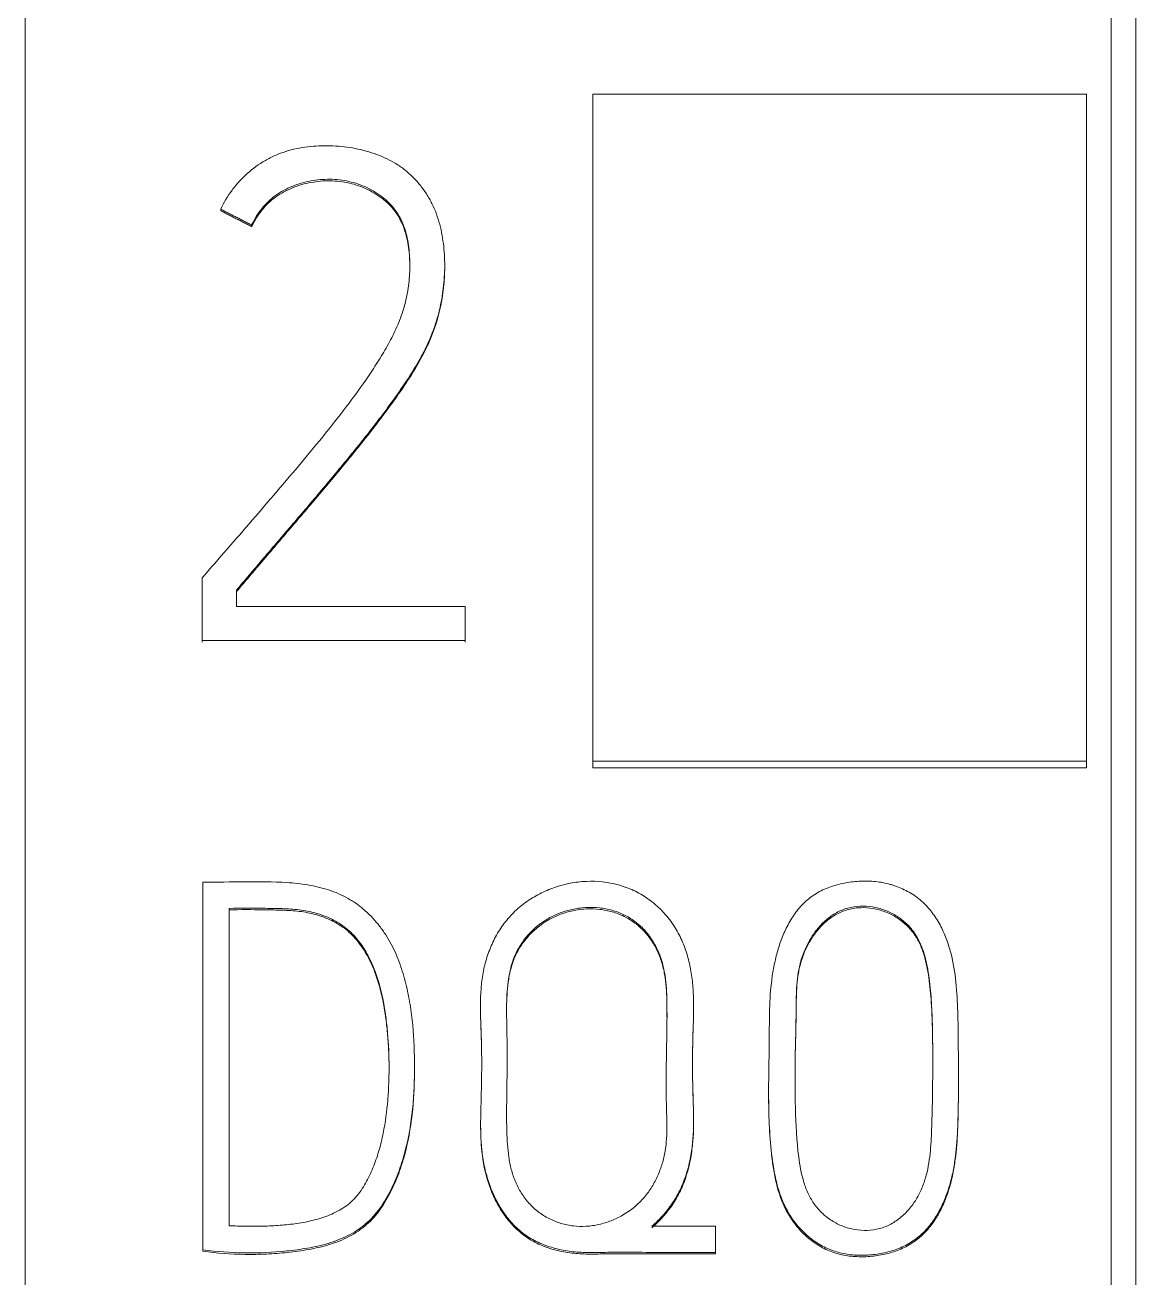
# Model space of a CAD drawing. Header units: millimetres. Extents: x 4137 to 6698, y 1400 to 3585.
# Drawn here: x 6077.45 to 6081.95, y 3325.07 to 3330.15 of the extents above; entities that cross this region are included whole.
import ezdxf

# ---------------------------------------------------------------- set-up
doc = ezdxf.new("R2010")
doc.units = ezdxf.units.MM
doc.layers.add('000-PI-Oprema', color=30, linetype='Continuous', lineweight=5)

msp = doc.modelspace()

# ---------------------------------------------------------------- linework, layer by layer
at = {"color": 0, "linetype": 'ByBlock', "lineweight": 0}
for p, q in [((6077.4477, 3360.4718), (6077.4477, 3247.0536)), ((6081.8477, 3358.1912), (6081.8477, 3249.3761)), ((6079.7477, 3327.1663), (6079.7477, 3329.8687)), ((6081.7477, 3329.8687), (6079.7477, 3329.8687)), ((6081.7477, 3327.1663), (6081.7477, 3329.8687)), ((6078.2406, 3329.4025), (6078.2406, 3329.3963)), ((6078.3655, 3329.3389), (6078.3655, 3329.3328)), ((6079.1477, 3329.1709), (6079.1477, 3329.1771)), ((6078.1657, 3327.9099), (6078.1657, 3327.6556)), ((6078.3044, 3327.7938), (6078.3044, 3327.8601)), ((6079.2309, 3327.7938), (6078.3044, 3327.7938)), ((6079.2309, 3327.6556), (6079.2309, 3327.7938)), ((6078.1657, 3327.6556), (6079.2309, 3327.6556)), ((6078.1657, 3327.6556), (6078.1657, 3327.6494)), ((6079.2309, 3327.6556), (6079.2309, 3327.6494)), ((6079.7477, 3327.1404), (6079.7477, 3327.1663)), ((6081.7477, 3327.1663), (6079.7477, 3327.1663)), ((6081.7477, 3327.1404), (6079.7477, 3327.1404)), ((6081.7477, 3327.1404), (6081.7477, 3327.1663)), ((6078.1682, 3326.6762), (6078.1682, 3325.1874)), ((6078.2743, 3325.2849), (6078.2743, 3326.5704)), ((6079.2924, 3326.1783), (6079.2924, 3326.1721)), ((6080.1558, 3326.1675), (6080.1558, 3326.1737)), ((6079.0252, 3325.9254), (6079.0252, 3325.9315)), ((6080.4598, 3325.826), (6080.4598, 3325.8198)), ((6081.2286, 3325.8497), (6081.2286, 3325.8559)), ((6079.2932, 3325.6989), (6079.2932, 3325.6927)), ((6079.9865, 3325.2828), (6080.2444, 3325.2828)), ((6080.2444, 3325.2828), (6080.2444, 3325.177)), ((6078.1682, 3325.1874), (6078.1682, 3325.1812)), ((6080.2444, 3325.177), (6080.2444, 3325.1708))]:
    msp.add_line(p, q, dxfattribs=at)
for points, knots in [([(6081.9477, 3358.377), (6081.9477, 3355.333), (6081.9477, 3345.7631), (6081.9477, 3331.5931), (6081.9477, 3317.0265), (6081.9477, 3302.8165), (6081.9477, 3288.5224), (6081.9477, 3273.036), (6081.9477, 3260.3964), (6081.9477, 3252.4314), (6081.9477, 3249.0906)], [0, 0, 0, 0, 0.083934, 0.263736, 0.389889, 0.484142, 0.653794, 0.78188, 0.908517, 1, 1, 1, 1]), ([(6078.3044, 3327.8601), (6078.3434, 3327.906), (6078.3823, 3327.9519), (6078.4603, 3328.0436), (6078.4994, 3328.0893), (6078.5777, 3328.1808), (6078.6168, 3328.2266), (6078.6942, 3328.3187), (6078.7327, 3328.365), (6078.8088, 3328.4582), (6078.8464, 3328.5052), (6078.901, 3328.5771), (6078.9189, 3328.6013), (6078.9541, 3328.6503), (6078.9714, 3328.6751), (6079.0047, 3328.7252), (6079.0208, 3328.7506), (6079.051, 3328.8023), (6079.0652, 3328.8287), (6079.0841, 3328.8696), (6079.09, 3328.8835), (6079.1011, 3328.9115), (6079.1063, 3328.9258), (6079.1204, 3328.969), (6079.1277, 3328.9982), (6079.139, 3329.0571), (6079.143, 3329.0868), (6079.1465, 3329.1317), (6079.1472, 3329.1467), (6079.1479, 3329.1769), (6079.1477, 3329.1921), (6079.1458, 3329.2374), (6079.1424, 3329.2672), (6079.1344, 3329.3116), (6079.1312, 3329.3263), (6079.1236, 3329.3555), (6079.1191, 3329.3701), (6079.1087, 3329.3985), (6079.1027, 3329.4122), (6079.0893, 3329.4391), (6079.0819, 3329.4522), (6079.0698, 3329.4713), (6079.0655, 3329.4775), (6079.0565, 3329.4898), (6079.0518, 3329.4958), (6079.0372, 3329.5133), (6079.027, 3329.5244), (6079.0057, 3329.5457), (6078.9946, 3329.5558), (6078.9767, 3329.5697), (6078.9705, 3329.5741), (6078.9578, 3329.5826), (6078.9512, 3329.5866), (6078.9182, 3329.6059), (6078.8905, 3329.618), (6078.8476, 3329.6329), (6078.8332, 3329.6374), (6078.8037, 3329.6452), (6078.7887, 3329.6486), (6078.7588, 3329.6537), (6078.7438, 3329.6556), (6078.7138, 3329.6582), (6078.6988, 3329.659), (6078.6686, 3329.6597), (6078.6535, 3329.6596), (6078.6233, 3329.6583), (6078.6081, 3329.6572), (6078.5627, 3329.6518), (6078.5331, 3329.6458), (6078.4899, 3329.6323), (6078.4757, 3329.6269), (6078.4548, 3329.6177), (6078.4479, 3329.6144), (6078.4343, 3329.6076), (6078.4276, 3329.6039), (6078.3949, 3329.5851), (6078.3705, 3329.5674), (6078.3366, 3329.5371), (6078.3256, 3329.5264), (6078.3052, 3329.504), (6078.2956, 3329.4924), (6078.2687, 3329.4562), (6078.2532, 3329.4303), (6078.2406, 3329.4025)], [0, 0, 0, 0, 0.0625, 0.0625, 0.125, 0.125, 0.1875, 0.1875, 0.25, 0.25, 0.3125, 0.3125, 0.34375, 0.34375, 0.375, 0.375, 0.40625, 0.40625, 0.4375, 0.4375, 0.453125, 0.453125, 0.46875, 0.46875, 0.5, 0.5, 0.53125, 0.53125, 0.546875, 0.546875, 0.5625, 0.5625, 0.59375, 0.59375, 0.609375, 0.609375, 0.625, 0.625, 0.640625, 0.640625, 0.65625, 0.65625, 0.664063, 0.664063, 0.671875, 0.671875, 0.6875, 0.6875, 0.703125, 0.703125, 0.710938, 0.710938, 0.71875, 0.71875, 0.75, 0.75, 0.765625, 0.765625, 0.78125, 0.78125, 0.796875, 0.796875, 0.8125, 0.8125, 0.828125, 0.828125, 0.84375, 0.84375, 0.875, 0.875, 0.890625, 0.890625, 0.898438, 0.898438, 0.90625, 0.90625, 0.9375, 0.9375, 0.953125, 0.953125, 0.96875, 0.96875, 1, 1, 1, 1]), ([(6078.3655, 3329.3389), (6078.377, 3329.3623), (6078.3904, 3329.3843), (6078.4145, 3329.4145), (6078.4232, 3329.4241), (6078.442, 3329.4423), (6078.452, 3329.4506), (6078.4833, 3329.4734), (6078.506, 3329.4856), (6078.5545, 3329.5053), (6078.5794, 3329.5124), (6078.6174, 3329.5196), (6078.6302, 3329.5214), (6078.6561, 3329.5237), (6078.6692, 3329.5243), (6078.7081, 3329.5238), (6078.7337, 3329.5209), (6078.7716, 3329.5125), (6078.7842, 3329.509), (6078.8089, 3329.5006), (6078.8209, 3329.4957), (6078.8559, 3329.4792), (6078.8779, 3329.4658), (6078.9085, 3329.4413), (6078.9181, 3329.4325), (6078.9359, 3329.4137), (6078.9441, 3329.4037), (6078.9553, 3329.3877), (6078.9588, 3329.3822), (6078.9653, 3329.3709), (6078.9744, 3329.3536), (6078.9816, 3329.3356), (6078.9897, 3329.311), (6078.9931, 3329.2983), (6078.9985, 3329.2729), (6079.0005, 3329.2601), (6079.0037, 3329.2346), (6079.0048, 3329.2217), (6079.0062, 3329.196), (6079.0065, 3329.1831), (6079.0063, 3329.1573), (6079.0059, 3329.1443), (6079.0041, 3329.1184), (6079.0028, 3329.1055), (6078.9977, 3329.0672), (6078.9927, 3329.042), (6078.9828, 3329.0046), (6078.9791, 3328.9923), (6078.9708, 3328.9677), (6078.9662, 3328.9555), (6078.9516, 3328.9196), (6078.9406, 3328.8964), (6078.9168, 3328.8511), (6078.904, 3328.829), (6078.8774, 3328.7853), (6078.8636, 3328.7638), (6078.8211, 3328.6999), (6078.7911, 3328.6583), (6078.6984, 3328.5351), (6078.6335, 3328.4555), (6078.5344, 3328.3377), (6078.5011, 3328.2986), (6078.4345, 3328.2205), (6078.4011, 3328.1815), (6078.334, 3328.1038), (6078.3003, 3328.065), (6078.2329, 3327.9875), (6078.1993, 3327.9487), (6078.1657, 3327.9099)], [0, 0, 0, 0, 0.03125, 0.03125, 0.046875, 0.046875, 0.0625, 0.0625, 0.09375, 0.09375, 0.125, 0.125, 0.140625, 0.140625, 0.15625, 0.15625, 0.1875, 0.1875, 0.203125, 0.203125, 0.21875, 0.21875, 0.25, 0.25, 0.265625, 0.265625, 0.28125, 0.28125, 0.289062, 0.289062, 0.296875, 0.3125, 0.3125, 0.328125, 0.328125, 0.34375, 0.34375, 0.359375, 0.359375, 0.375, 0.375, 0.390625, 0.390625, 0.40625, 0.40625, 0.4375, 0.4375, 0.453125, 0.453125, 0.46875, 0.46875, 0.5, 0.5, 0.53125, 0.53125, 0.5625, 0.5625, 0.625, 0.625, 0.75, 0.75, 0.8125, 0.8125, 0.875, 0.875, 0.9375, 0.9375, 1, 1, 1, 1]), ([(6079.0064, 3329.168), (6079.0064, 3329.1784), (6079.0062, 3329.1889), (6079.005, 3329.2121), (6079.004, 3329.2249), (6079.001, 3329.2504), (6078.9991, 3329.2632), (6078.9939, 3329.2887), (6078.9906, 3329.3014), (6078.9828, 3329.3262), (6078.9781, 3329.3383), (6078.9699, 3329.3559), (6078.9669, 3329.3617), (6078.9605, 3329.3731), (6078.9571, 3329.3787), (6078.9388, 3329.4058), (6078.9211, 3329.4246), (6078.8958, 3329.4453), (6078.8905, 3329.4493), (6078.8799, 3329.4569), (6078.8637, 3329.4678), (6078.8354, 3329.4835), (6078.8113, 3329.4934), (6078.7866, 3329.5021), (6078.774, 3329.5057), (6078.736, 3329.5144), (6078.7102, 3329.5175), (6078.6577, 3329.5183), (6078.6189, 3329.5149), (6078.5809, 3329.506), (6078.5557, 3329.4988), (6078.5433, 3329.4946), (6078.5193, 3329.4848), (6078.5075, 3329.4794), (6078.4847, 3329.467), (6078.4736, 3329.4601), (6078.4417, 3329.4371), (6078.4232, 3329.4191), (6078.3989, 3329.3888), (6078.3914, 3329.3781), (6078.3776, 3329.3559), (6078.3713, 3329.3445), (6078.3655, 3329.3328)], [0, 0, 0, 0, 0.034344, 0.034344, 0.076329, 0.076329, 0.118314, 0.118314, 0.160299, 0.160299, 0.202284, 0.202284, 0.223277, 0.223277, 0.244269, 0.244269, 0.328239, 0.328239, 0.349232, 0.349232, 0.370224, 0.412209, 0.454194, 0.454194, 0.496179, 0.496179, 0.580149, 0.580149, 0.66412, 0.706105, 0.706105, 0.74809, 0.74809, 0.790075, 0.790075, 0.83206, 0.83206, 0.91603, 0.91603, 0.958015, 0.958015, 1, 1, 1, 1]), ([(6079.1477, 3329.1715), (6079.1477, 3329.1501), (6079.1468, 3329.1287), (6079.1427, 3329.0776), (6079.1386, 3329.048), (6079.1299, 3329.0039), (6079.1266, 3328.9892), (6079.1191, 3328.96), (6079.1148, 3328.9454), (6079.1053, 3328.9168), (6079.1001, 3328.9027), (6079.0889, 3328.8748), (6079.083, 3328.861), (6079.064, 3328.8203), (6079.0498, 3328.794), (6079.0194, 3328.7421), (6079.0032, 3328.7166), (6078.9697, 3328.6665), (6078.9525, 3328.6419), (6078.9174, 3328.5931), (6078.8995, 3328.569), (6078.845, 3328.4973), (6078.8075, 3328.4505), (6078.7316, 3328.3575), (6078.6932, 3328.3113), (6078.616, 3328.2194), (6078.577, 3328.1738), (6078.4989, 3328.0825), (6078.4599, 3328.0369), (6078.3821, 3327.9455), (6078.3433, 3327.8997), (6078.3044, 3327.8539)], [0, 0, 0, 0, 0.040307, 0.040307, 0.09676, 0.09676, 0.124986, 0.124986, 0.153212, 0.153212, 0.181438, 0.181438, 0.209665, 0.209665, 0.266117, 0.266117, 0.32257, 0.32257, 0.379022, 0.379022, 0.435475, 0.435475, 0.54838, 0.54838, 0.661285, 0.661285, 0.77419, 0.77419, 0.887095, 0.887095, 1, 1, 1, 1]), ([(6078.1682, 3325.1874), (6078.225, 3325.18), (6078.2817, 3325.1759), (6078.3948, 3325.1743), (6078.4512, 3325.1768), (6078.5356, 3325.1855), (6078.5637, 3325.1892), (6078.6058, 3325.1965), (6078.6198, 3325.1992), (6078.6478, 3325.2056), (6078.6619, 3325.2092), (6078.7031, 3325.2216), (6078.7297, 3325.2319), (6078.7679, 3325.2513), (6078.7803, 3325.2584), (6078.7985, 3325.2702), (6078.8044, 3325.2744), (6078.816, 3325.283), (6078.8217, 3325.2875), (6078.8489, 3325.3106), (6078.8679, 3325.3319), (6078.8932, 3325.3669), (6078.9011, 3325.379), (6078.9157, 3325.4036), (6078.9225, 3325.4162), (6078.9416, 3325.4544), (6078.9529, 3325.4806), (6078.9725, 3325.5342), (6078.981, 3325.5617), (6079.0024, 3325.6446), (6079.0116, 3325.7005), (6079.0201, 3325.7851), (6079.0221, 3325.8134), (6079.0246, 3325.8702), (6079.0252, 3325.8988), (6079.0253, 3325.9843), (6079.0233, 3326.041), (6079.0152, 3326.1255), (6079.0116, 3326.1536), (6079.0026, 3326.2094), (6078.9971, 3326.2373), (6078.9869, 3326.2787), (6078.9832, 3326.2925), (6078.9749, 3326.32), (6078.9704, 3326.3337), (6078.9556, 3326.3742), (6078.9442, 3326.4004), (6078.924, 3326.4383), (6078.9167, 3326.4507), (6078.9012, 3326.4749), (6078.8929, 3326.4868), (6078.8666, 3326.5209), (6078.8473, 3326.5419), (6078.8154, 3326.5704), (6078.8042, 3326.5794), (6078.7867, 3326.5921), (6078.7806, 3326.5962), (6078.7684, 3326.604), (6078.7622, 3326.6076), (6078.7309, 3326.6252), (6078.7045, 3326.6362), (6078.6635, 3326.6496), (6078.6496, 3326.6535), (6078.6215, 3326.6602), (6078.6074, 3326.6631), (6078.5652, 3326.6703), (6078.537, 3326.6734), (6078.4521, 3326.6791), (6078.3953, 3326.6782), (6078.2817, 3326.6772), (6078.225, 3326.6776), (6078.1682, 3326.6762)], [0, 0, 0, 0, 0.0625, 0.0625, 0.125, 0.125, 0.15625, 0.15625, 0.171875, 0.171875, 0.1875, 0.1875, 0.21875, 0.21875, 0.234375, 0.234375, 0.242187, 0.242187, 0.25, 0.25, 0.28125, 0.28125, 0.296875, 0.296875, 0.3125, 0.3125, 0.34375, 0.34375, 0.375, 0.375, 0.4375, 0.4375, 0.46875, 0.46875, 0.5, 0.5, 0.5625, 0.5625, 0.59375, 0.59375, 0.625, 0.625, 0.640625, 0.640625, 0.65625, 0.65625, 0.6875, 0.6875, 0.703125, 0.703125, 0.71875, 0.71875, 0.75, 0.75, 0.765625, 0.765625, 0.773437, 0.773437, 0.78125, 0.78125, 0.8125, 0.8125, 0.828125, 0.828125, 0.84375, 0.84375, 0.875, 0.875, 0.9375, 0.9375, 1, 1, 1, 1]), ([(6080.2444, 3325.177), (6080.1566, 3325.177), (6080.0687, 3325.1766), (6079.9369, 3325.1772), (6079.893, 3325.1777), (6079.8271, 3325.1775), (6079.8051, 3325.1772), (6079.7611, 3325.1763), (6079.7392, 3325.1759), (6079.6952, 3325.1771), (6079.6733, 3325.1788), (6079.63, 3325.1849), (6079.6086, 3325.1893), (6079.577, 3325.1982), (6079.5665, 3325.2015), (6079.5458, 3325.2091), (6079.5155, 3325.2216), (6079.4873, 3325.2381), (6079.4608, 3325.2576), (6079.4522, 3325.2647), (6079.436, 3325.2794), (6079.4206, 3325.2948), (6079.4065, 3325.3115), (6079.3931, 3325.3287), (6079.3867, 3325.3377), (6079.3565, 3325.3835), (6079.3383, 3325.4229), (6079.318, 3325.4851), (6079.3124, 3325.5064), (6079.3037, 3325.5489), (6079.3004, 3325.5704), (6079.2936, 3325.6349), (6079.2928, 3325.6782), (6079.2937, 3325.7435), (6079.2943, 3325.7653), (6079.2955, 3325.8088), (6079.2961, 3325.8305), (6079.2974, 3325.8958), (6079.2979, 3325.9611), (6079.2966, 3326.0264), (6079.2954, 3326.0699), (6079.2945, 3326.0917), (6079.2923, 3326.157), (6079.2914, 3326.2005), (6079.2955, 3326.2549), (6079.2965, 3326.2657), (6079.2993, 3326.2875), (6079.301, 3326.2983), (6079.307, 3326.3305), (6079.3123, 3326.3516), (6079.3255, 3326.393), (6079.3334, 3326.4134), (6079.3474, 3326.4432), (6079.3524, 3326.4529), (6079.3631, 3326.4719), (6079.3688, 3326.4812), (6079.3868, 3326.5083), (6079.4001, 3326.5253), (6079.4298, 3326.5572), (6079.4462, 3326.5722), (6079.4807, 3326.5991), (6079.4989, 3326.6111), (6079.5275, 3326.6271), (6079.5372, 3326.6321), (6079.5571, 3326.6415), (6079.5673, 3326.6458), (6079.598, 3326.6576), (6079.6189, 3326.664), (6079.6508, 3326.6713), (6079.6615, 3326.6734), (6079.6832, 3326.6767), (6079.6941, 3326.678), (6079.7491, 3326.6824), (6079.7924, 3326.6795), (6079.8459, 3326.6672), (6079.8567, 3326.6642), (6079.8776, 3326.6576), (6079.8878, 3326.6538), (6079.918, 3326.6413), (6079.9373, 3326.6313), (6079.965, 3326.6138), (6079.9741, 3326.6075), (6079.9916, 3326.5941), (6080.0001, 3326.5871), (6080.0245, 3326.5652), (6080.0394, 3326.5494), (6080.0599, 3326.5237), (6080.0664, 3326.5148), (6080.0787, 3326.4965), (6080.0844, 3326.4872), (6080.1004, 3326.4586), (6080.1096, 3326.4388), (6080.1252, 3326.398), (6080.1317, 3326.3768), (6080.1421, 3326.3345), (6080.1501, 3326.2918), (6080.1537, 3326.2485), (6080.1557, 3326.205), (6080.156, 3326.1831), (6080.1554, 3326.1175), (6080.1534, 3326.0738), (6080.1515, 3325.9864), (6080.1512, 3325.9427), (6080.1519, 3325.877), (6080.1523, 3325.8551), (6080.1536, 3325.8113), (6080.1543, 3325.7894), (6080.1561, 3325.7237), (6080.1565, 3325.6799), (6080.1498, 3325.5929), (6080.1427, 3325.5495), (6080.127, 3325.4958), (6080.1235, 3325.485), (6080.1158, 3325.4638), (6080.1117, 3325.4534), (6080.0981, 3325.4228), (6080.0876, 3325.4031), (6080.0695, 3325.3749), (6080.063, 3325.3657), (6080.0493, 3325.3477), (6080.0421, 3325.3389), (6080.0197, 3325.3135), (6080.0035, 3325.2977), (6079.9865, 3325.2828)], [0, 0, 0, 0, 0.0625, 0.0625, 0.09375, 0.09375, 0.109375, 0.109375, 0.125, 0.125, 0.140625, 0.140625, 0.15625, 0.15625, 0.164063, 0.164063, 0.171875, 0.1875, 0.1875, 0.195313, 0.195313, 0.203125, 0.210938, 0.210938, 0.21875, 0.21875, 0.25, 0.25, 0.265625, 0.265625, 0.28125, 0.28125, 0.3125, 0.3125, 0.328125, 0.328125, 0.34375, 0.34375, 0.375, 0.390625, 0.390625, 0.40625, 0.40625, 0.4375, 0.4375, 0.445313, 0.445313, 0.453125, 0.453125, 0.46875, 0.46875, 0.484375, 0.484375, 0.492188, 0.492188, 0.5, 0.5, 0.515625, 0.515625, 0.53125, 0.53125, 0.546875, 0.546875, 0.554688, 0.554688, 0.5625, 0.5625, 0.578125, 0.578125, 0.585938, 0.585938, 0.59375, 0.59375, 0.625, 0.625, 0.632813, 0.632813, 0.640625, 0.640625, 0.65625, 0.65625, 0.664063, 0.664063, 0.671875, 0.671875, 0.6875, 0.6875, 0.695313, 0.695313, 0.703125, 0.703125, 0.71875, 0.71875, 0.734375, 0.734375, 0.75, 0.765625, 0.765625, 0.78125, 0.78125, 0.8125, 0.8125, 0.84375, 0.84375, 0.859375, 0.859375, 0.875, 0.875, 0.90625, 0.90625, 0.9375, 0.9375, 0.945313, 0.945313, 0.953125, 0.953125, 0.96875, 0.96875, 0.976563, 0.976563, 0.984375, 0.984375, 1, 1, 1, 1]), ([(6080.974, 3326.661), (6080.9935, 3326.6542), (6081.012, 3326.6457), (6081.0385, 3326.6305), (6081.0471, 3326.625), (6081.0638, 3326.6131), (6081.0719, 3326.6067), (6081.0949, 3326.5864), (6081.1086, 3326.5714), (6081.1333, 3326.539), (6081.1444, 3326.5216), (6081.1636, 3326.4857), (6081.1718, 3326.4672), (6081.1862, 3326.4294), (6081.1923, 3326.41), (6081.208, 3326.3507), (6081.2207, 3326.2712), (6081.2245, 3326.1911), (6081.227, 3326.111), (6081.2277, 3326.071), (6081.2284, 3325.9907), (6081.2284, 3325.9506), (6081.2286, 3325.8704), (6081.2287, 3325.8303), (6081.2279, 3325.75), (6081.227, 3325.71), (6081.2232, 3325.6299), (6081.2202, 3325.59), (6081.2116, 3325.5303), (6081.2081, 3325.5104), (6081.1994, 3325.4711), (6081.1942, 3325.4517), (6081.1819, 3325.4135), (6081.1748, 3325.3946), (6081.1583, 3325.3577), (6081.149, 3325.34), (6081.128, 3325.306), (6081.1164, 3325.2898), (6081.0965, 3325.2671), (6081.0894, 3325.2598), (6081.0746, 3325.2459), (6081.0669, 3325.2394), (6081.0428, 3325.2212), (6081.0256, 3325.2109), (6080.9981, 3325.1977), (6080.9887, 3325.1937), (6080.9698, 3325.1866), (6080.9602, 3325.1835), (6080.9312, 3325.1753), (6080.9115, 3325.1713), (6080.8814, 3325.1675), (6080.8712, 3325.1665), (6080.851, 3325.1654), (6080.8409, 3325.1652), (6080.8107, 3325.1656), (6080.7907, 3325.1673), (6080.7608, 3325.1725), (6080.7508, 3325.1746), (6080.7312, 3325.1799), (6080.7216, 3325.183), (6080.6934, 3325.1938), (6080.6755, 3325.2029), (6080.6497, 3325.2191), (6080.6413, 3325.225), (6080.6253, 3325.2373), (6080.6099, 3325.2502), (6080.5956, 3325.2644), (6080.5818, 3325.2792), (6080.5752, 3325.287), (6080.5564, 3325.3109), (6080.5453, 3325.3276), (6080.5307, 3325.354), (6080.5262, 3325.363), (6080.5178, 3325.3813), (6080.5139, 3325.3907), (6080.5032, 3325.4191), (6080.4974, 3325.4382), (6080.4826, 3325.4964), (6080.4765, 3325.5361), (6080.4627, 3325.656), (6080.46, 3325.7362), (6080.4596, 3325.8965), (6080.4619, 3325.9767), (6080.4627, 3326.097), (6080.4627, 3326.1371), (6080.4657, 3326.217), (6080.4688, 3326.2569), (6080.4776, 3326.3164), (6080.4813, 3326.3363), (6080.4901, 3326.3754), (6080.4952, 3326.3948), (6080.5072, 3326.4328), (6080.514, 3326.4516), (6080.53, 3326.4884), (6080.5391, 3326.5066), (6080.5598, 3326.541), (6080.5713, 3326.5574), (6080.591, 3326.5804), (6080.5981, 3326.5878), (6080.6127, 3326.6017), (6080.6203, 3326.6082), (6080.6442, 3326.6262), (6080.6614, 3326.6364), (6080.6888, 3326.6494), (6080.6982, 3326.6533), (6080.7171, 3326.6602), (6080.7267, 3326.6632), (6080.7556, 3326.6712), (6080.7753, 3326.6751), (6080.8053, 3326.679), (6080.8154, 3326.6799), (6080.8355, 3326.6811), (6080.8455, 3326.6814), (6080.8756, 3326.681), (6080.8955, 3326.6793), (6080.9252, 3326.6744), (6080.9351, 3326.6723), (6080.9498, 3326.6686), (6080.9572, 3326.6665), (6080.9644, 3326.6642), (6080.9692, 3326.6627), (6080.9716, 3326.6619), (6080.974, 3326.661)], [0, 0, 0, 0, 0.015625, 0.015625, 0.023438, 0.023438, 0.03125, 0.03125, 0.046875, 0.046875, 0.0625, 0.0625, 0.078125, 0.078125, 0.09375, 0.09375, 0.125, 0.15625, 0.15625, 0.1875, 0.1875, 0.21875, 0.21875, 0.25, 0.25, 0.28125, 0.28125, 0.3125, 0.3125, 0.328125, 0.328125, 0.34375, 0.34375, 0.359375, 0.359375, 0.375, 0.375, 0.390625, 0.390625, 0.398438, 0.398438, 0.40625, 0.40625, 0.421875, 0.421875, 0.429688, 0.429688, 0.4375, 0.4375, 0.453125, 0.453125, 0.460938, 0.460938, 0.46875, 0.46875, 0.484375, 0.484375, 0.492188, 0.492188, 0.5, 0.5, 0.515625, 0.515625, 0.523438, 0.523438, 0.53125, 0.539063, 0.539063, 0.546875, 0.546875, 0.5625, 0.5625, 0.570313, 0.570313, 0.578125, 0.578125, 0.59375, 0.59375, 0.625, 0.625, 0.6875, 0.6875, 0.75, 0.75, 0.78125, 0.78125, 0.8125, 0.8125, 0.828125, 0.828125, 0.84375, 0.84375, 0.859375, 0.859375, 0.875, 0.875, 0.890625, 0.890625, 0.898438, 0.898438, 0.90625, 0.90625, 0.921875, 0.921875, 0.929688, 0.929688, 0.9375, 0.9375, 0.953125, 0.953125, 0.960938, 0.960938, 0.96875, 0.96875, 0.984375, 0.984375, 0.992188, 0.992188, 0.996094, 0.998047, 0.998047, 1, 1, 1, 1]), ([(6079.9563, 3326.483), (6079.9682, 3326.4702), (6079.9787, 3326.4565), (6079.9974, 3326.4277), (6080.0055, 3326.4125), (6080.016, 3326.3887), (6080.0192, 3326.3806), (6080.025, 3326.3643), (6080.0327, 3326.3397), (6080.0378, 3326.3145), (6080.0428, 3326.2805), (6080.0444, 3326.2632), (6080.0466, 3326.2287), (6080.0472, 3326.2115), (6080.0483, 3326.1597), (6080.0483, 3326.1252), (6080.047, 3326.0217), (6080.0449, 3325.9527), (6080.0443, 3325.8492), (6080.0445, 3325.8147), (6080.0465, 3325.7457), (6080.0481, 3325.7112), (6080.0476, 3325.6594), (6080.0469, 3325.6421), (6080.0439, 3325.6079), (6080.0416, 3325.5909), (6080.0349, 3325.5573), (6080.0305, 3325.5407), (6080.0194, 3325.5078), (6080.013, 3325.4919), (6079.998, 3325.4612), (6079.9896, 3325.4463), (6079.9753, 3325.4249), (6079.9702, 3325.4179), (6079.9596, 3325.4042), (6079.954, 3325.3976), (6079.9249, 3325.3658), (6079.8982, 3325.3446), (6079.8606, 3325.323), (6079.8529, 3325.319), (6079.8373, 3325.3115), (6079.8294, 3325.3081), (6079.8053, 3325.2988), (6079.7889, 3325.2938), (6079.7635, 3325.2881), (6079.7549, 3325.2866), (6079.7378, 3325.2841), (6079.7292, 3325.2832), (6079.7036, 3325.2817), (6079.6864, 3325.282), (6079.6522, 3325.2858), (6079.635, 3325.2894), (6079.602, 3325.2994), (6079.586, 3325.3059), (6079.5553, 3325.3216), (6079.5405, 3325.331), (6079.5131, 3325.3519), (6079.5005, 3325.3636), (6079.4831, 3325.3828), (6079.4776, 3325.3896), (6079.4672, 3325.4035), (6079.4623, 3325.4106), (6079.4487, 3325.4325), (6079.4408, 3325.4478), (6079.4307, 3325.4718), (6079.4276, 3325.48), (6079.4221, 3325.4963), (6079.4148, 3325.5211), (6079.4099, 3325.5463), (6079.4023, 3325.5972), (6079.4004, 3325.6318), (6079.3984, 3325.7006), (6079.3983, 3325.7351), (6079.3988, 3325.8039), (6079.4001, 3325.8728), (6079.4007, 3325.9761), (6079.4001, 3326.045), (6079.3989, 3326.1139), (6079.398, 3326.1483), (6079.3988, 3326.1999), (6079.3995, 3326.2172), (6079.4019, 3326.2516), (6079.4037, 3326.2689), (6079.4089, 3326.3029), (6079.4123, 3326.3198), (6079.4192, 3326.3447), (6079.4218, 3326.3529), (6079.4276, 3326.3692), (6079.4309, 3326.3773), (6079.4417, 3326.4009), (6079.4502, 3326.4158), (6079.4694, 3326.444), (6079.4802, 3326.4574), (6079.4981, 3326.4763), (6079.5043, 3326.4824), (6079.5171, 3326.4939), (6079.5237, 3326.4995), (6079.5442, 3326.5152), (6079.5586, 3326.5247), (6079.5814, 3326.5372), (6079.5892, 3326.5411), (6079.605, 3326.5481), (6079.613, 3326.5513), (6079.6373, 3326.56), (6079.6539, 3326.5646), (6079.6794, 3326.5696), (6079.688, 3326.571), (6079.7053, 3326.573), (6079.7139, 3326.5737), (6079.7397, 3326.5749), (6079.7569, 3326.5745), (6079.7912, 3326.5709), (6079.8085, 3326.5676), (6079.8417, 3326.5584), (6079.8579, 3326.5524), (6079.8812, 3326.541), (6079.8888, 3326.5368), (6079.9037, 3326.5277), (6079.9108, 3326.5228), (6079.9316, 3326.5073), (6079.9444, 3326.4958), (6079.9563, 3326.483)], [0, 0, 0, 0, 0.015625, 0.015625, 0.03125, 0.03125, 0.039062, 0.039062, 0.046875, 0.0625, 0.0625, 0.078125, 0.078125, 0.09375, 0.09375, 0.125, 0.125, 0.1875, 0.1875, 0.21875, 0.21875, 0.25, 0.25, 0.265625, 0.265625, 0.28125, 0.28125, 0.296875, 0.296875, 0.3125, 0.3125, 0.328125, 0.328125, 0.335937, 0.335937, 0.34375, 0.34375, 0.375, 0.375, 0.382812, 0.382812, 0.390625, 0.390625, 0.40625, 0.40625, 0.414062, 0.414062, 0.421875, 0.421875, 0.4375, 0.4375, 0.453125, 0.453125, 0.46875, 0.46875, 0.484375, 0.484375, 0.5, 0.5, 0.507812, 0.507812, 0.515625, 0.515625, 0.53125, 0.53125, 0.539062, 0.539062, 0.546875, 0.5625, 0.5625, 0.59375, 0.59375, 0.625, 0.625, 0.65625, 0.6875, 0.71875, 0.71875, 0.75, 0.75, 0.765625, 0.765625, 0.78125, 0.78125, 0.796875, 0.796875, 0.804687, 0.804687, 0.8125, 0.8125, 0.828125, 0.828125, 0.84375, 0.84375, 0.851562, 0.851562, 0.859375, 0.859375, 0.875, 0.875, 0.882812, 0.882812, 0.890625, 0.890625, 0.90625, 0.90625, 0.914062, 0.914062, 0.921875, 0.921875, 0.9375, 0.9375, 0.953125, 0.953125, 0.96875, 0.96875, 0.976562, 0.976562, 0.984375, 0.984375, 1, 1, 1, 1]), ([(6081.0476, 3326.475), (6081.0576, 3326.4612), (6081.0658, 3326.4467), (6081.0798, 3326.4165), (6081.0855, 3326.4009), (6081.095, 3326.3689), (6081.0989, 3326.3524), (6081.1052, 3326.3196), (6081.1078, 3326.3031), (6081.1144, 3326.2536), (6081.1174, 3326.2206), (6081.1214, 3326.1542), (6081.1225, 3326.121), (6081.1248, 3326.0212), (6081.1248, 3325.9545), (6081.1238, 3325.8213), (6081.1226, 3325.7547), (6081.1195, 3325.6549), (6081.1182, 3325.6216), (6081.1134, 3325.572), (6081.1114, 3325.5555), (6081.106, 3325.5226), (6081.1026, 3325.5062), (6081.0941, 3325.4737), (6081.0889, 3325.4578), (6081.0765, 3325.4268), (6081.0692, 3325.4117), (6081.0522, 3325.3826), (6081.0427, 3325.3689), (6081.0215, 3325.3432), (6081.0099, 3325.3313), (6080.984, 3325.3094), (6080.9702, 3325.2998), (6080.9481, 3325.2879), (6080.9405, 3325.2843), (6080.9247, 3325.2781), (6080.9167, 3325.2754), (6080.8924, 3325.2691), (6080.8758, 3325.2668), (6080.842, 3325.2656), (6080.8252, 3325.2668), (6080.7921, 3325.2724), (6080.7756, 3325.2769), (6080.7444, 3325.289), (6080.7295, 3325.2966), (6080.7082, 3325.3102), (6080.7013, 3325.3152), (6080.6881, 3325.3255), (6080.6755, 3325.3365), (6080.664, 3325.3486), (6080.653, 3325.3613), (6080.6478, 3325.368), (6080.6334, 3325.3887), (6080.6253, 3325.4033), (6080.6115, 3325.4337), (6080.6058, 3325.4497), (6080.5917, 3325.4978), (6080.5861, 3325.5304), (6080.5731, 3325.6289), (6080.57, 3325.6955), (6080.5665, 3325.8283), (6080.5662, 3325.8948), (6080.5684, 3326.0276), (6080.5707, 3326.094), (6080.5715, 3326.1771), (6080.5716, 3326.1937), (6080.5722, 3326.2269), (6080.5729, 3326.2435), (6080.5764, 3326.293), (6080.5812, 3326.3257), (6080.5928, 3326.3657), (6080.5954, 3326.3736), (6080.6011, 3326.3893), (6080.6042, 3326.3969), (6080.6141, 3326.4196), (6080.6216, 3326.4342), (6080.6386, 3326.4623), (6080.6481, 3326.4759), (6080.6641, 3326.4952), (6080.6697, 3326.5015), (6080.6814, 3326.5134), (6080.6935, 3326.5247), (6080.7067, 3326.5349), (6080.7204, 3326.5445), (6080.7276, 3326.549), (6080.7496, 3326.561), (6080.7649, 3326.5673), (6080.7969, 3326.5761), (6080.8137, 3326.5787), (6080.8471, 3326.5802), (6080.8638, 3326.5792), (6080.8971, 3326.574), (6080.9132, 3326.5697), (6080.9367, 3326.561), (6080.9444, 3326.5578), (6080.9595, 3326.5505), (6080.9669, 3326.5464), (6080.9883, 3326.5335), (6081.0016, 3326.5236), (6081.0202, 3326.5068), (6081.0262, 3326.5008), (6081.0346, 3326.4915), (6081.0373, 3326.4883), (6081.0426, 3326.4817), (6081.0451, 3326.4784), (6081.0476, 3326.475)], [0, 0, 0, 0, 0.015625, 0.015625, 0.03125, 0.03125, 0.046875, 0.046875, 0.0625, 0.0625, 0.09375, 0.09375, 0.125, 0.125, 0.1875, 0.1875, 0.25, 0.25, 0.28125, 0.28125, 0.296875, 0.296875, 0.3125, 0.3125, 0.328125, 0.328125, 0.34375, 0.34375, 0.359375, 0.359375, 0.375, 0.375, 0.390625, 0.390625, 0.398438, 0.398438, 0.40625, 0.40625, 0.421875, 0.421875, 0.4375, 0.4375, 0.453125, 0.453125, 0.46875, 0.46875, 0.476563, 0.476563, 0.484375, 0.492188, 0.492188, 0.5, 0.5, 0.515625, 0.515625, 0.53125, 0.53125, 0.5625, 0.5625, 0.625, 0.625, 0.6875, 0.6875, 0.75, 0.75, 0.765625, 0.765625, 0.78125, 0.78125, 0.8125, 0.8125, 0.820313, 0.820313, 0.828125, 0.828125, 0.84375, 0.84375, 0.859375, 0.859375, 0.867188, 0.867188, 0.875, 0.882813, 0.882813, 0.890625, 0.890625, 0.90625, 0.90625, 0.921875, 0.921875, 0.9375, 0.9375, 0.953125, 0.953125, 0.960938, 0.960938, 0.96875, 0.96875, 0.984375, 0.984375, 0.992188, 0.992188, 0.996094, 0.996094, 1, 1, 1, 1]), ([(6078.2743, 3326.5704), (6078.3202, 3326.5722), (6078.3661, 3326.5716), (6078.4234, 3326.5707), (6078.4349, 3326.5705), (6078.4578, 3326.5701), (6078.4923, 3326.5695), (6078.5266, 3326.5679), (6078.561, 3326.5643), (6078.5724, 3326.5628), (6078.5951, 3326.5589), (6078.6063, 3326.5565), (6078.6395, 3326.5479), (6078.6611, 3326.5404), (6078.7031, 3326.5211), (6078.7228, 3326.5096), (6078.7501, 3326.4892), (6078.7587, 3326.4819), (6078.7753, 3326.4661), (6078.7833, 3326.4576), (6078.8055, 3326.4312), (6078.8183, 3326.4124), (6078.8354, 3326.3827), (6078.8407, 3326.3726), (6078.8506, 3326.352), (6078.8553, 3326.3414), (6078.8769, 3326.2884), (6078.889, 3326.2447), (6078.9022, 3326.1778), (6078.9058, 3326.1553), (6078.9119, 3326.1099), (6078.9144, 3326.0873), (6078.9203, 3326.0194), (6078.9221, 3325.9743), (6078.9222, 3325.9066), (6078.9218, 3325.8841), (6078.92, 3325.8391), (6078.9188, 3325.8166), (6078.9133, 3325.7492), (6078.9075, 3325.7043), (6078.8962, 3325.6485), (6078.8938, 3325.6373), (6078.8884, 3325.615), (6078.8855, 3325.6038), (6078.876, 3325.5706), (6078.8687, 3325.5489), (6078.8519, 3325.5063), (6078.8424, 3325.4853), (6078.8204, 3325.4447), (6078.8081, 3325.4253), (6078.7898, 3325.4032), (6078.786, 3325.3989), (6078.7781, 3325.3905), (6078.774, 3325.3864), (6078.7612, 3325.3746), (6078.7521, 3325.3676), (6078.7333, 3325.3546), (6078.7235, 3325.3488), (6078.7032, 3325.3381), (6078.6926, 3325.3332), (6078.6606, 3325.3201), (6078.6388, 3325.3132), (6078.5944, 3325.3019), (6078.572, 3325.2975), (6078.5265, 3325.2907), (6078.5036, 3325.2882), (6078.4578, 3325.2848), (6078.4349, 3325.2838), (6078.389, 3325.2827), (6078.3661, 3325.2826), (6078.3202, 3325.2832), (6078.2972, 3325.2838), (6078.2743, 3325.2849)], [0, 0, 0, 0, 0.0625, 0.0625, 0.078125, 0.078125, 0.09375, 0.125, 0.125, 0.140625, 0.140625, 0.15625, 0.15625, 0.1875, 0.1875, 0.21875, 0.21875, 0.234375, 0.234375, 0.25, 0.25, 0.28125, 0.28125, 0.296875, 0.296875, 0.3125, 0.3125, 0.375, 0.375, 0.40625, 0.40625, 0.4375, 0.4375, 0.5, 0.5, 0.53125, 0.53125, 0.5625, 0.5625, 0.625, 0.625, 0.640625, 0.640625, 0.65625, 0.65625, 0.6875, 0.6875, 0.71875, 0.71875, 0.75, 0.75, 0.757813, 0.757813, 0.765625, 0.765625, 0.78125, 0.78125, 0.796875, 0.796875, 0.8125, 0.8125, 0.84375, 0.84375, 0.875, 0.875, 0.90625, 0.90625, 0.9375, 0.9375, 0.96875, 0.96875, 1, 1, 1, 1]), ([(6078.9222, 3325.9216), (6078.9222, 3325.9439), (6078.9217, 3325.9662), (6078.9199, 3326.0113), (6078.9184, 3326.0341), (6078.9145, 3326.0796), (6078.9121, 3326.1022), (6078.9061, 3326.1473), (6078.9025, 3326.1698), (6078.8938, 3326.2146), (6078.8885, 3326.2369), (6078.8759, 3326.2811), (6078.8685, 3326.3027), (6078.8513, 3326.3451), (6078.8415, 3326.3658), (6078.8186, 3326.4058), (6078.8057, 3326.4247), (6078.7837, 3326.451), (6078.7759, 3326.4593), (6078.7592, 3326.4753), (6078.7503, 3326.4828), (6078.7228, 3326.5034), (6078.7031, 3326.5149), (6078.6719, 3326.5293), (6078.6611, 3326.5336), (6078.6394, 3326.5413), (6078.6285, 3326.5446), (6078.5953, 3326.5531), (6078.5728, 3326.5569), (6078.5272, 3326.5617), (6078.5042, 3326.5628), (6078.4697, 3326.5637), (6078.4582, 3326.5639), (6078.4352, 3326.5643), (6078.4237, 3326.5645), (6078.3662, 3326.5655), (6078.3203, 3326.5661), (6078.2743, 3326.5642)], [0, 0, 0, 0, 0.061092, 0.061092, 0.123686, 0.123686, 0.186279, 0.186279, 0.248873, 0.248873, 0.311467, 0.311467, 0.374061, 0.374061, 0.436655, 0.436655, 0.499249, 0.499249, 0.530546, 0.530546, 0.561843, 0.561843, 0.624437, 0.624437, 0.655734, 0.655734, 0.687031, 0.687031, 0.749624, 0.749624, 0.812218, 0.812218, 0.843515, 0.843515, 0.874812, 0.874812, 1, 1, 1, 1]), ([(6079.9563, 3326.4768), (6079.9445, 3326.4895), (6079.9318, 3326.501), (6079.9112, 3326.5163), (6079.9041, 3326.5212), (6079.8895, 3326.5302), (6079.8819, 3326.5344), (6079.8586, 3326.5458), (6079.8426, 3326.5519), (6079.8179, 3326.5589), (6079.8095, 3326.5608), (6079.7926, 3326.5641), (6079.784, 3326.5654), (6079.7583, 3326.5682), (6079.7411, 3326.5687), (6079.7068, 3326.5673), (6079.6895, 3326.5653), (6079.6557, 3326.5589), (6079.6392, 3326.5544), (6079.615, 3326.5459), (6079.6071, 3326.5428), (6079.5913, 3326.5358), (6079.5835, 3326.532), (6079.5607, 3326.5198), (6079.532, 3326.5013), (6079.5064, 3326.4786), (6079.4824, 3326.4537), (6079.4715, 3326.4405), (6079.452, 3326.4125), (6079.4434, 3326.3978), (6079.4323, 3326.3745), (6079.429, 3326.3665), (6079.423, 3326.3504), (6079.4204, 3326.3422), (6079.4133, 3326.3177), (6079.4097, 3326.301), (6079.4042, 3326.2673), (6079.4023, 3326.2502), (6079.3997, 3326.216), (6079.399, 3326.1989), (6079.3984, 3326.1723), (6079.3984, 3326.1629), (6079.3984, 3326.1534)], [0, 0, 0, 0, 0.060419, 0.060419, 0.090629, 0.090629, 0.120839, 0.120839, 0.181258, 0.181258, 0.211468, 0.211468, 0.241677, 0.241677, 0.302097, 0.302097, 0.362516, 0.362516, 0.422935, 0.422935, 0.453145, 0.453145, 0.483354, 0.483354, 0.543774, 0.604193, 0.604193, 0.664612, 0.664612, 0.725032, 0.725032, 0.755241, 0.755241, 0.785451, 0.785451, 0.84587, 0.84587, 0.90629, 0.90629, 0.966709, 0.966709, 1, 1, 1, 1]), ([(6081.0476, 3326.4688), (6081.0378, 3326.4823), (6081.0268, 3326.4945), (6081.0086, 3326.5112), (6081.0022, 3326.5164), (6080.989, 3326.5264), (6080.982, 3326.5311), (6080.9608, 3326.544), (6080.946, 3326.5512), (6080.9151, 3326.5629), (6080.8989, 3326.5673), (6080.8664, 3326.5728), (6080.85, 3326.5739), (6080.8251, 3326.5731), (6080.8167, 3326.5724), (6080.8003, 3326.5701), (6080.7923, 3326.5685), (6080.7764, 3326.5644), (6080.7685, 3326.5619), (6080.7532, 3326.5559), (6080.7456, 3326.5525), (6080.7234, 3326.5408), (6080.7098, 3326.5315), (6080.6906, 3326.5157), (6080.6845, 3326.5101), (6080.6727, 3326.4984), (6080.6671, 3326.4923), (6080.651, 3326.4735), (6080.6414, 3326.4602), (6080.624, 3326.4323), (6080.6161, 3326.4176), (6080.6025, 3326.3875), (6080.5967, 3326.3721), (6080.5895, 3326.3485), (6080.5874, 3326.3405), (6080.5836, 3326.3245), (6080.5819, 3326.3163), (6080.5777, 3326.2919), (6080.5719, 3326.2429), (6080.5717, 3326.1938), (6080.5711, 3326.1282), (6080.5705, 3326.0955), (6080.5689, 3326.03), (6080.568, 3325.9972), (6080.5669, 3325.9359), (6080.5667, 3325.9073), (6080.5667, 3325.8787)], [0, 0, 0, 0, 0.045988, 0.045988, 0.068981, 0.068981, 0.091975, 0.091975, 0.137963, 0.137963, 0.18395, 0.18395, 0.229938, 0.229938, 0.252932, 0.252932, 0.275926, 0.275926, 0.298919, 0.298919, 0.321913, 0.321913, 0.367901, 0.367901, 0.390894, 0.390894, 0.413888, 0.413888, 0.459876, 0.459876, 0.505863, 0.505863, 0.551851, 0.551851, 0.574845, 0.574845, 0.597839, 0.597839, 0.643826, 0.735801, 0.735801, 0.827777, 0.827777, 0.919752, 0.919752, 1, 1, 1, 1]), ([(6080.0481, 3326.1304), (6080.0481, 3326.1492), (6080.048, 3326.168), (6080.0468, 3326.2214), (6080.0454, 3326.256), (6080.0392, 3326.2987), (6080.0378, 3326.3072), (6080.0343, 3326.3242), (6080.0323, 3326.3327), (6080.0254, 3326.3578), (6080.0197, 3326.3741), (6080.0059, 3326.4056), (6079.9977, 3326.4209), (6079.9836, 3326.4429), (6079.976, 3326.4536), (6079.9678, 3326.4637), (6079.9622, 3326.4704), (6079.9593, 3326.4737), (6079.9563, 3326.4768)], [0, 0, 0, 0, 0.15326, 0.15326, 0.435507, 0.435507, 0.506068, 0.506068, 0.57663, 0.57663, 0.717753, 0.717753, 0.858877, 0.858877, 0.929438, 0.964719, 0.964719, 1, 1, 1, 1]), ([(6081.1246, 3325.9507), (6081.1246, 3325.9925), (6081.1243, 3326.0343), (6081.1227, 3326.1096), (6081.1216, 3326.1432), (6081.1177, 3326.2104), (6081.1147, 3326.244), (6081.1082, 3326.2944), (6081.1056, 3326.3112), (6081.0993, 3326.3443), (6081.0955, 3326.3608), (6081.086, 3326.3932), (6081.0803, 3326.4091), (6081.0696, 3326.4324), (6081.0638, 3326.4438), (6081.0561, 3326.4565), (6081.0525, 3326.4618), (6081.0501, 3326.4653), (6081.0489, 3326.4671), (6081.0476, 3326.4688)], [0, 0, 0, 0, 0.237078, 0.237078, 0.427809, 0.427809, 0.618539, 0.618539, 0.713904, 0.713904, 0.80927, 0.80927, 0.904635, 0.904635, 0.952317, 0.976159, 0.988079, 0.988079, 1, 1, 1, 1]), ([(6079.2924, 3326.172), (6079.2924, 3326.1505), (6079.293, 3326.129), (6079.2945, 3326.0856), (6079.2954, 3326.0638), (6079.2966, 3326.0202), (6079.2973, 3325.9851), (6079.2975, 3325.95), (6079.2975, 3325.9366)], [0, 0, 0, 0, 0.274319, 0.274319, 0.552251, 0.552251, 0.830183, 1, 1, 1, 1]), ([(6079.9865, 3325.2766), (6080.02, 3325.306), (6080.0497, 3325.3385), (6080.08, 3325.3849), (6080.0857, 3325.3945), (6080.0964, 3325.414), (6080.1013, 3325.4239), (6080.1149, 3325.4541), (6080.1225, 3325.4748), (6080.132, 3325.5065), (6080.1349, 3325.5171), (6080.14, 3325.5387), (6080.1423, 3325.5496), (6080.1482, 3325.5823), (6080.151, 3325.6041), (6080.1564, 3325.6696), (6080.1562, 3325.7133), (6080.1545, 3325.779), (6080.1537, 3325.8009), (6080.1524, 3325.8447), (6080.152, 3325.8666), (6080.1512, 3325.9322), (6080.1514, 3325.976), (6080.1528, 3326.0416), (6080.1535, 3326.0634), (6080.1549, 3326.1072), (6080.1555, 3326.129), (6080.1558, 3326.1563), (6080.1558, 3326.1618), (6080.1558, 3326.1672)], [0, 0, 0, 0, 0.140361, 0.140361, 0.175451, 0.175451, 0.210541, 0.210541, 0.280721, 0.280721, 0.315812, 0.315812, 0.350902, 0.350902, 0.421082, 0.421082, 0.561443, 0.561443, 0.631623, 0.631623, 0.701804, 0.701804, 0.842164, 0.842164, 0.912345, 0.912345, 0.982525, 0.982525, 1, 1, 1, 1]), ([(6079.0252, 3325.9257), (6079.0252, 3325.8691), (6079.0232, 3325.8128), (6079.0125, 3325.7006), (6079.0036, 3325.6447), (6078.9863, 3325.5757), (6078.9825, 3325.5619), (6078.9742, 3325.5345), (6078.9697, 3325.5207), (6078.9552, 3325.4801), (6078.9441, 3325.4536), (6078.9251, 3325.415), (6078.9184, 3325.4023), (6078.9039, 3325.3774), (6078.8962, 3325.3652), (6078.8713, 3325.3299), (6078.8526, 3325.3083), (6078.8255, 3325.2845), (6078.8199, 3325.2798), (6078.8084, 3325.271), (6078.7908, 3325.2584), (6078.7722, 3325.2475), (6078.7468, 3325.2342), (6078.7337, 3325.2282), (6078.7068, 3325.2173), (6078.6931, 3325.2125), (6078.6519, 3325.1999), (6078.6241, 3325.1936), (6078.5679, 3325.1836), (6078.5396, 3325.1799), (6078.4827, 3325.1738), (6078.4541, 3325.1716), (6078.3967, 3325.169), (6078.3681, 3325.1686), (6078.2822, 3325.1697), (6078.2251, 3325.1738), (6078.1682, 3325.1812)], [0, 0, 0, 0, 0.124097, 0.124097, 0.249226, 0.249226, 0.280508, 0.280508, 0.31179, 0.31179, 0.374355, 0.374355, 0.405637, 0.405637, 0.436919, 0.436919, 0.499484, 0.499484, 0.515125, 0.515125, 0.530766, 0.562048, 0.562048, 0.593331, 0.593331, 0.624613, 0.624613, 0.687177, 0.687177, 0.749742, 0.749742, 0.812306, 0.812306, 0.874871, 0.874871, 1, 1, 1, 1]), ([(6079.4004, 3325.9605), (6079.4004, 3325.9313), (6079.4003, 3325.9022), (6079.3995, 3325.8387), (6079.3989, 3325.8044), (6079.3985, 3325.7575), (6079.3984, 3325.745), (6079.3984, 3325.7325)], [0, 0, 0, 0, 0.383747, 0.383747, 0.835214, 0.835214, 1, 1, 1, 1]), ([(6080.4598, 3325.8198), (6080.4598, 3325.8138), (6080.4598, 3325.8079), (6080.46, 3325.7617), (6080.4609, 3325.7215), (6080.4649, 3325.6411), (6080.4681, 3325.6009), (6080.4754, 3325.5411), (6080.4782, 3325.5212), (6080.4853, 3325.4816), (6080.4896, 3325.4619), (6080.5053, 3325.4035), (6080.5196, 3325.366), (6080.5452, 3325.3224), (6080.5507, 3325.3139), (6080.5622, 3325.2973), (6080.5683, 3325.2894), (6080.5874, 3325.2662), (6080.6013, 3325.2519), (6080.624, 3325.2321), (6080.6319, 3325.2259), (6080.6483, 3325.2139), (6080.6568, 3325.2083), (6080.6828, 3325.1928), (6080.701, 3325.1842), (6080.7297, 3325.1742), (6080.7395, 3325.1713), (6080.7593, 3325.1666), (6080.7692, 3325.1647), (6080.7992, 3325.1602), (6080.8194, 3325.159), (6080.8602, 3325.1593), (6080.8804, 3325.1608), (6080.9203, 3325.1668), (6080.94, 3325.1712), (6080.9789, 3325.1833), (6080.9977, 3325.1908), (6081.0246, 3325.2047), (6081.0333, 3325.2097), (6081.0503, 3325.2207), (6081.0586, 3325.2268), (6081.0823, 3325.2459), (6081.0964, 3325.2602), (6081.1221, 3325.2913), (6081.1336, 3325.3082), (6081.1539, 3325.3429), (6081.1628, 3325.3609), (6081.1784, 3325.3979), (6081.1852, 3325.4168), (6081.1969, 3325.4555), (6081.2018, 3325.475), (6081.2099, 3325.5142), (6081.2196, 3325.5732), (6081.2237, 3325.6327), (6081.2273, 3325.7123), (6081.228, 3325.7522), (6081.2285, 3325.8113), (6081.2286, 3325.8305), (6081.2286, 3325.8497)], [0, 0, 0, 0, 0.010151, 0.010151, 0.078511, 0.078511, 0.146871, 0.146871, 0.181051, 0.181051, 0.215231, 0.215231, 0.28359, 0.28359, 0.30068, 0.30068, 0.31777, 0.31777, 0.35195, 0.35195, 0.36904, 0.36904, 0.38613, 0.38613, 0.42031, 0.42031, 0.4374, 0.4374, 0.45449, 0.45449, 0.488669, 0.488669, 0.522849, 0.522849, 0.557029, 0.557029, 0.591209, 0.591209, 0.608299, 0.608299, 0.625389, 0.625389, 0.659569, 0.659569, 0.693749, 0.693749, 0.727928, 0.727928, 0.762108, 0.762108, 0.796288, 0.796288, 0.830468, 0.898828, 0.898828, 0.967187, 0.967187, 1, 1, 1, 1]), ([(6079.2932, 3325.6932), (6079.2932, 3325.6569), (6079.2944, 3325.6209), (6079.3028, 3325.5423), (6079.3111, 3325.5001), (6079.3314, 3325.4378), (6079.3395, 3325.4171), (6079.3583, 3325.3774), (6079.369, 3325.3583), (6079.3933, 3325.3216), (6079.407, 3325.304), (6079.4367, 3325.2718), (6079.4529, 3325.2572), (6079.4794, 3325.2378), (6079.4886, 3325.2317), (6079.5078, 3325.2205), (6079.5177, 3325.2154), (6079.5478, 3325.2016), (6079.5685, 3325.1942), (6079.6005, 3325.1854), (6079.6114, 3325.1829), (6079.6331, 3325.1785), (6079.6439, 3325.1767), (6079.6765, 3325.1723), (6079.6983, 3325.1708), (6079.742, 3325.1697), (6079.7638, 3325.1702), (6079.8076, 3325.171), (6079.8294, 3325.1713), (6079.895, 3325.1715), (6079.9386, 3325.171), (6080.0697, 3325.1704), (6080.1571, 3325.1708), (6080.2444, 3325.1708)], [0, 0, 0, 0, 0.084668, 0.084668, 0.186372, 0.186372, 0.237223, 0.237223, 0.288075, 0.288075, 0.338927, 0.338927, 0.389779, 0.389779, 0.415205, 0.415205, 0.440631, 0.440631, 0.491482, 0.491482, 0.516908, 0.516908, 0.542334, 0.542334, 0.593186, 0.593186, 0.644038, 0.644038, 0.694889, 0.694889, 0.796593, 0.796593, 1, 1, 1, 1])]:
    msp.add_open_spline(points, degree=3, knots=knots, dxfattribs=at)
for points, weights in [([(6078.2406, 3329.4025), (6078.303, 3329.3707), (6078.3655, 3329.3389)], [0.499999902494, 0.500000097506, 0.499999902494]), ([(6078.3655, 3329.3328), (6078.303, 3329.3645), (6078.2406, 3329.3963)], [0.499999849688, 0.500000150312, 0.499999849688])]:
    msp.add_rational_spline(points, weights, degree=2, dxfattribs=at)
at = {"layer": '000-PI-Oprema', "color": 0, "linetype": 'ByBlock', "lineweight": 0}
msp.add_line((6077.4477, 3360.4718), (6077.4477, 3247.0536), dxfattribs=at)

doc.saveas('drawing.dxf')
